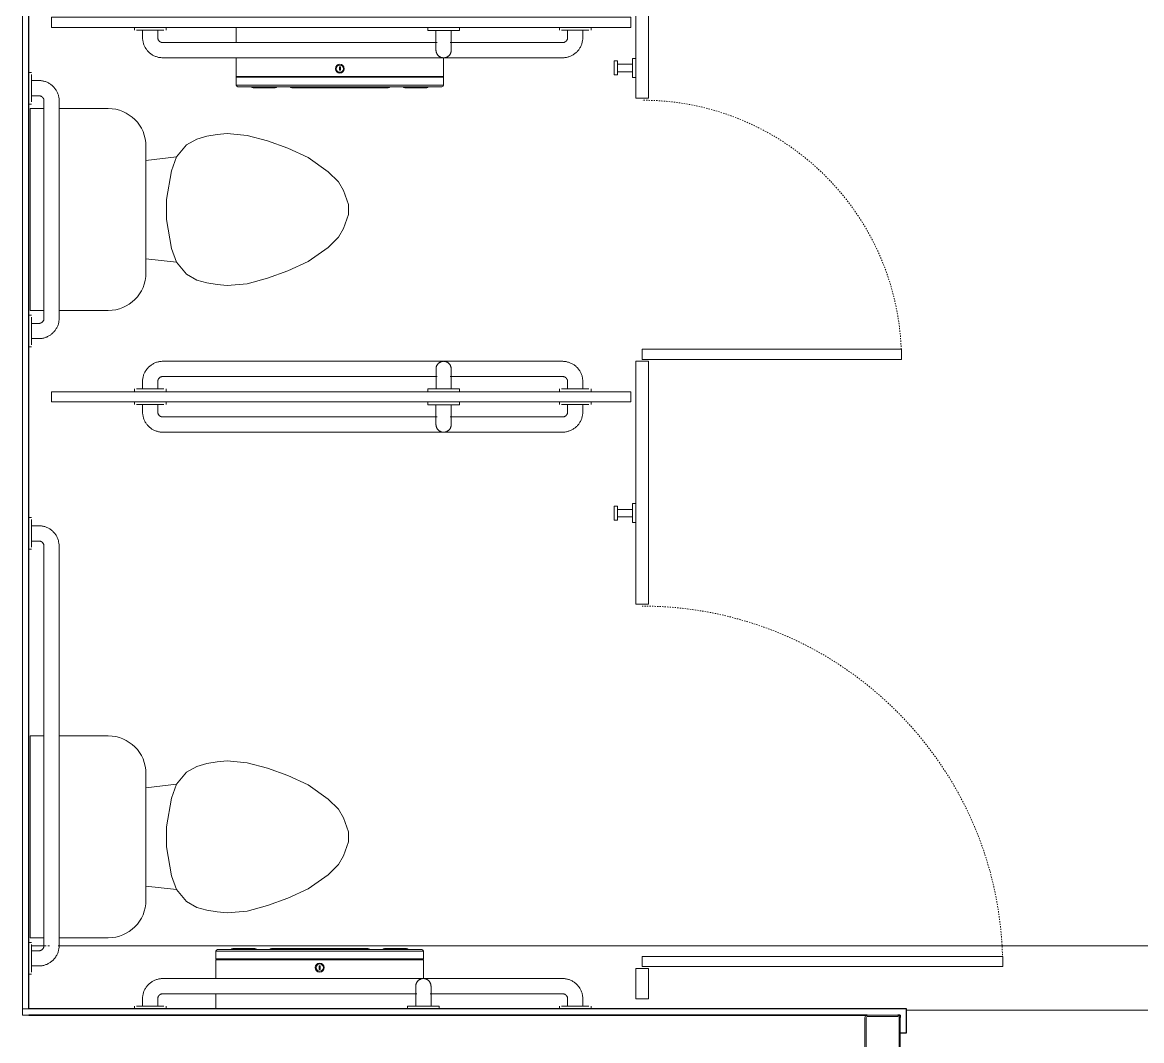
# Model space of a CAD drawing. Header units: inches. Extents: x 25369 to 33161, y -23509 to -20274.
# Drawn here: x 31450.5 to 31561.1, y -22694.4 to -22593.8 of the extents above; entities that cross this region are included whole.
import ezdxf

# ---------------------------------------------------------------- set-up
doc = ezdxf.new("R2010")
doc.units = ezdxf.units.IN
doc.header["$MEASUREMENT"] = 0
doc.linetypes.add('Dash', pattern=[0.25, 0.125, -0.125])
doc.linetypes.add('Dash_2_', pattern=[0.25, 0.125, -0.125])
for name, color, linetype, lineweight in [('A-FLOR', 192, 'Continuous', 9), ('A-GENM', 13, 'Continuous', 9), ('A-WALL', 113, 'Continuous', 9), ('I-WALL', 2, 'Continuous', 9), ('P-SANR-FIXT', 6, 'Continuous', 9), ('Q-SPCQ', 91, 'Continuous', 9), ('Q-SPCQ-HDLN', 91, 'Dash', 9), ('S-COLS', 52, 'Continuous', 9)]:
    doc.layers.add(name, color=color, linetype=linetype, lineweight=lineweight)

# ---------------------------------------------------------------- blocks, each defined once
blk = doc.blocks.new('Toilet-Domestic-3D - Toilet-Domestic-3D-V36-Overall Floor Plan')
at = {"layer": 'P-SANR-FIXT', "color": 7}
for p, q in [((-9.98, 19.48), (9.98, 19.48)), ((-9.98, 18.1), (-9.98, 19.48)), ((9.98, 19.48), (9.98, 18.08)), ((-9.98, 11.75), (-9.98, 16.6)), ((9.98, 16.63), (9.98, 11.75)), ((6.25, 8.02), (-6.25, 8.02)), ((-4.86, 8.02), (-5.21, 5)), ((4.86, 8.02), (5.21, 5)), ((-1, 6), (-3.84, 5.5)), ((1, 6), (-1, 6)), ((3.84, 5.5), (1, 6)), ((-5.21, 5), (-6.4, 4)), ((-3.84, 5.5), (-5.21, 5)), ((5.21, 5), (3.84, 5.5)), ((6.4, 4), (5.21, 5)), ((-6.4, 4), (-6.97, 3)), ((6.97, 3), (6.4, 4)), ((-6.97, 3), (-7.24, 2)), ((7.24, 2), (6.97, 3)), ((-7.24, 2), (-7.41, 1)), ((7.41, 1), (7.24, 2)), ((-7.41, 1), (-7.5, 0)), ((-7.5, 0), (-7.33, -1.99)), ((7.33, -1.99), (7.5, 0)), ((7.5, 0), (7.41, 1)), ((-7.33, -1.99), (-6.79, -4)), ((6.79, -4), (7.33, -1.99)), ((-6.79, -4), (-6.06, -6)), ((6.06, -6), (6.79, -4)), ((-6.06, -6), (-5.13, -8)), ((5.13, -8), (6.06, -6)), ((-5.13, -8), (-3.74, -10)), ((3.74, -10), (5.13, -8)), ((-3.74, -10), (-2.74, -11)), ((-2.74, -11), (-1.87, -11.5)), ((1.87, -11.5), (2.74, -11)), ((2.74, -11), (3.74, -10)), ((-1.87, -11.5), (-0.5, -12)), ((-0.5, -12), (0.5, -12)), ((0.5, -12), (1.87, -11.5))]:
    blk.add_line(p, q, dxfattribs=at)
for centre, start, end in [((-6.25, 11.75), 180, 270), ((6.25, 11.75), 270, 360)]:
    blk.add_arc(centre, 3.73, start, end, dxfattribs=at)
blk = doc.blocks.new('Toilet-Domestic-3D - Toilet-Domestic-3D-V37-Overall Floor Plan')
at = {"layer": 'P-SANR-FIXT', "color": 7}
for p, q in [((-9.98, 19.48), (9.98, 19.48)), ((-9.98, 18.1), (-9.98, 19.48)), ((9.98, 19.48), (9.98, 18.1)), ((-9.98, 11.75), (-9.98, 16.6)), ((9.98, 16.6), (9.98, 11.75)), ((6.25, 8.02), (-6.25, 8.02)), ((-4.86, 8.02), (-5.21, 5)), ((4.86, 8.02), (5.21, 5)), ((-1, 6), (-3.84, 5.5)), ((1, 6), (-1, 6)), ((3.84, 5.5), (1, 6)), ((-5.21, 5), (-6.4, 4)), ((-3.84, 5.5), (-5.21, 5)), ((5.21, 5), (3.84, 5.5)), ((6.4, 4), (5.21, 5)), ((-6.4, 4), (-6.97, 3)), ((6.97, 3), (6.4, 4)), ((-6.97, 3), (-7.24, 2)), ((7.24, 2), (6.97, 3)), ((-7.24, 2), (-7.41, 1)), ((7.41, 1), (7.24, 2)), ((-7.41, 1), (-7.5, 0)), ((-7.5, 0), (-7.33, -1.99)), ((7.33, -1.99), (7.5, 0)), ((7.5, 0), (7.41, 1)), ((-7.33, -1.99), (-6.79, -4)), ((6.79, -4), (7.33, -1.99)), ((-6.79, -4), (-6.06, -6)), ((6.06, -6), (6.79, -4)), ((-6.06, -6), (-5.13, -8)), ((5.13, -8), (6.06, -6)), ((-5.13, -8), (-3.74, -10)), ((3.74, -10), (5.13, -8)), ((-3.74, -10), (-2.74, -11)), ((-2.74, -11), (-1.87, -11.5)), ((1.87, -11.5), (2.74, -11)), ((2.74, -11), (3.74, -10)), ((-1.87, -11.5), (-0.5, -12)), ((-0.5, -12), (0.5, -12)), ((0.5, -12), (1.87, -11.5))]:
    blk.add_line(p, q, dxfattribs=at)
for centre, start, end in [((-6.25, 11.75), 180, 270), ((6.25, 11.75), 270, 360)]:
    blk.add_arc(centre, 3.73, start, end, dxfattribs=at)
blk = doc.blocks.new('817_Grab_Bars - 8170-001420-V41-Overall Floor Plan')
at = {"layer": 'Q-SPCQ', "color": 7}
for p, q in [((25574.77, -22688.3), (25535.27, -22688.3)), ((25533.27, -22690.3), (25533.27, -22691.02)), ((25534.77, -22691.02), (25534.77, -22690.3)), ((25535.27, -22689.8), (25560.36, -22689.8)), ((25561.67, -22689.8), (25574.77, -22689.8)), ((25575.27, -22690.3), (25575.27, -22691.02)), ((25576.77, -22691.02), (25576.77, -22690.3)), ((25532.45, -22691.02), (25532.45, -22691.3)), ((25532.66, -22691.02), (25534.02, -22691.02)), ((25534.02, -22691.02), (25535.37, -22691.02)), ((25535.58, -22691.3), (25535.58, -22691.02)), ((25574.45, -22691.02), (25574.45, -22691.3)), ((25574.66, -22691.02), (25576.02, -22691.02)), ((25576.02, -22691.02), (25577.37, -22691.02)), ((25577.58, -22691.3), (25577.58, -22691.02))]:
    blk.add_line(p, q, dxfattribs=at)
at = {"layer": 'Q-SPCQ', "color": 7, "flags": 128}
for points in [[(25535.27, -22688.3), (25535.19, -22688.3), (25535.11, -22688.31), (25535.03, -22688.32), (25534.95, -22688.33), (25534.87, -22688.34), (25534.79, -22688.36), (25534.71, -22688.38), (25534.64, -22688.4), (25534.56, -22688.43), (25534.49, -22688.46), (25534.41, -22688.49), (25534.34, -22688.53), (25534.27, -22688.57), (25534.2, -22688.61), (25534.14, -22688.65), (25534.07, -22688.7), (25534.01, -22688.75), (25533.95, -22688.8), (25533.89, -22688.85), (25533.83, -22688.91), (25533.78, -22688.97), (25533.72, -22689.03), (25533.67, -22689.09), (25533.63, -22689.16), (25533.58, -22689.22), (25533.54, -22689.29), (25533.5, -22689.36), (25533.47, -22689.43), (25533.43, -22689.5), (25533.4, -22689.58), (25533.37, -22689.65), (25533.35, -22689.73), (25533.33, -22689.81), (25533.31, -22689.88), (25533.29, -22689.96), (25533.28, -22690.04), (25533.27, -22690.12), (25533.27, -22690.2), (25533.27, -22690.28), (25533.27, -22690.3)], [(25576.77, -22690.3), (25576.76, -22690.22), (25576.76, -22690.14), (25576.75, -22690.06), (25576.74, -22689.98), (25576.73, -22689.91), (25576.71, -22689.83), (25576.69, -22689.75), (25576.66, -22689.67), (25576.64, -22689.6), (25576.61, -22689.52), (25576.57, -22689.45), (25576.54, -22689.38), (25576.5, -22689.31), (25576.46, -22689.24), (25576.42, -22689.17), (25576.37, -22689.11), (25576.32, -22689.05), (25576.27, -22688.98), (25576.21, -22688.92), (25576.16, -22688.87), (25576.1, -22688.81), (25576.04, -22688.76), (25575.98, -22688.71), (25575.91, -22688.66), (25575.85, -22688.62), (25575.78, -22688.58), (25575.71, -22688.54), (25575.64, -22688.5), (25575.56, -22688.47), (25575.49, -22688.44), (25575.41, -22688.41), (25575.34, -22688.39), (25575.26, -22688.37), (25575.18, -22688.35), (25575.11, -22688.33), (25575.03, -22688.32), (25574.95, -22688.31), (25574.87, -22688.31), (25574.79, -22688.3), (25574.77, -22688.3)], [(25534.77, -22690.3), (25534.77, -22690.28), (25534.77, -22690.26), (25534.77, -22690.24), (25534.77, -22690.22), (25534.78, -22690.2), (25534.78, -22690.18), (25534.78, -22690.16), (25534.79, -22690.15), (25534.8, -22690.13), (25534.8, -22690.11), (25534.81, -22690.09), (25534.82, -22690.07), (25534.83, -22690.05), (25534.84, -22690.04), (25534.85, -22690.02), (25534.86, -22690), (25534.88, -22689.99), (25534.89, -22689.97), (25534.9, -22689.96), (25534.92, -22689.94), (25534.93, -22689.93), (25534.95, -22689.92), (25534.96, -22689.91), (25534.98, -22689.89), (25535, -22689.88), (25535.01, -22689.87), (25535.03, -22689.86), (25535.05, -22689.85), (25535.07, -22689.84), (25535.08, -22689.84), (25535.1, -22689.83), (25535.12, -22689.82), (25535.14, -22689.82), (25535.16, -22689.81), (25535.18, -22689.81), (25535.2, -22689.81), (25535.22, -22689.8), (25535.24, -22689.8), (25535.26, -22689.8), (25535.27, -22689.8)], [(25574.77, -22689.8), (25574.79, -22689.8), (25574.81, -22689.8), (25574.83, -22689.81), (25574.84, -22689.81), (25574.86, -22689.81), (25574.88, -22689.82), (25574.9, -22689.82), (25574.92, -22689.83), (25574.94, -22689.83), (25574.96, -22689.84), (25574.98, -22689.85), (25575, -22689.86), (25575.01, -22689.87), (25575.03, -22689.88), (25575.05, -22689.89), (25575.06, -22689.9), (25575.08, -22689.91), (25575.09, -22689.93), (25575.11, -22689.94), (25575.12, -22689.95), (25575.14, -22689.97), (25575.15, -22689.98), (25575.16, -22690), (25575.17, -22690.02), (25575.19, -22690.03), (25575.2, -22690.05), (25575.21, -22690.07), (25575.22, -22690.08), (25575.22, -22690.1), (25575.23, -22690.12), (25575.24, -22690.14), (25575.24, -22690.16), (25575.25, -22690.18), (25575.25, -22690.2), (25575.26, -22690.22), (25575.26, -22690.24), (25575.26, -22690.26), (25575.26, -22690.28), (25575.27, -22690.3), (25575.27, -22690.3)]]:
    blk.add_lwpolyline(points, dxfattribs=at)
blk = doc.blocks.new('Dispenser-Toilet_Tissue-Frost_Products_LTD_-Jumbo-169 - Steel-Brushed-Stainless_Steel-V42-Overall Floor Plan')
at = {"layer": 'Q-SPCQ', "color": 10, "lineweight": 13}
for p, q in [((25561.01, -22685.6), (25540.52, -22685.6)), ((25540.52, -22685.6), (25540.52, -22686.37)), ((25542.03, -22685.44), (25540.68, -22685.44)), ((25559.5, -22685.44), (25542.03, -22685.44)), ((25544.36, -22685.34), (25542.19, -22685.34)), ((25545.83, -22685.44), (25544.52, -22685.44)), ((25555.52, -22685.34), (25546.01, -22685.34)), ((25557.01, -22685.44), (25555.7, -22685.44)), ((25559.34, -22685.34), (25557.17, -22685.34)), ((25560.86, -22685.44), (25559.5, -22685.44)), ((25561.01, -22686.37), (25561.01, -22685.6)), ((25540.52, -22686.37), (25540.58, -22686.37)), ((25540.52, -22686.46), (25561.01, -22686.46)), ((25540.52, -22686.46), (25540.52, -22688.31)), ((25540.58, -22686.37), (25560.96, -22686.37)), ((25540.58, -22686.37), (25540.58, -22686.4)), ((25560.96, -22686.4), (25540.58, -22686.4)), ((25550.81, -22687.06), (25550.73, -22687.06)), ((25550.73, -22687.06), (25550.73, -22687.4)), ((25550.81, -22687.4), (25550.81, -22687.06)), ((25560.96, -22686.4), (25560.96, -22686.37)), ((25560.96, -22686.37), (25561.01, -22686.37)), ((25561.01, -22688.33), (25561.01, -22686.46)), ((25550.73, -22687.4), (25550.81, -22687.4)), ((25540.52, -22689.8), (25540.52, -22691.3))]:
    blk.add_line(p, q, dxfattribs=at)
for radius in [0.438, 0.358]:
    blk.add_circle((25550.77, -22687.22), radius, dxfattribs=at)
for centre, radius, start, end in [((25540.68, -22685.6), 0.16, 90, 180), ((25542.19, -22685.52), 0.18, 90, 153.6122), ((25543.74, -22685.46), 0.118, 100.8116, 172.3569), ((25543.74, -22685.49), 0.151, 19.6341, 87.321), ((25543.76, -22685.49), 0.151, 19.6341, 86.8331), ((25543.77, -22685.52), 0.18, 26.3878, 90), ((25544.34, -22685.46), 0.119, 100.0401, 171.5195), ((25544.34, -22685.49), 0.151, 19.6341, 87.321), ((25544.35, -22685.49), 0.151, 19.6341, 87.321), ((25544.36, -22685.52), 0.18, 26.3878, 90), ((25546.01, -22685.56), 0.22, 90, 146.9443), ((25555.52, -22685.56), 0.22, 33.0557, 90), ((25557.17, -22685.52), 0.18, 90, 153.6122), ((25557.18, -22685.49), 0.151, 92.679, 160.3659), ((25557.19, -22685.49), 0.151, 92.679, 160.3659), ((25557.19, -22685.46), 0.119, 8.4805, 79.9599), ((25557.76, -22685.52), 0.18, 90, 153.6084), ((25557.77, -22685.49), 0.151, 93.1667, 160.3726), ((25557.79, -22685.49), 0.151, 92.679, 160.3653), ((25557.79, -22685.46), 0.118, 7.6431, 79.1884), ((25559.34, -22685.52), 0.18, 26.3878, 90), ((25560.85, -22685.6), 0.16, 0, 89.0019), ((25540.58, -22686.46), 0.06, 90, 180), ((25560.95, -22686.46), 0.0601, 0, 87.3185)]:
    blk.add_arc(centre, radius, start, end, dxfattribs=at)
blk = doc.blocks.new('Partition-Floor_Braced-Bradley_Corp-St_Stl-ADA-N_Stalls - ADA _optional_ _ n Standard Stalls-320692-Overall Floor Plan')
at = {"layer": 'Q-SPCQ', "color": 7}
for p, q in [((68.5, -0.88), (67.5, -0.88)), ((67.5, -0.88), (67.5, -58.13)), ((68.5, -58.13), (68.5, -0.88)), ((105.5, -0.88), (104.5, -0.88)), ((104.5, -0.88), (104.5, -58.13)), ((105.5, -58.13), (105.5, -0.88)), ((142.5, -0.88), (141.5, -0.88)), ((141.5, -0.88), (141.5, -58.13)), ((142.5, -58.13), (142.5, -0.88)), ((179.5, -0.88), (178.5, -0.88)), ((178.5, -0.88), (178.5, -58.13)), ((179.5, -58.13), (179.5, -0.88)), ((67.5, -58.13), (68.5, -58.13)), ((104.5, -58.13), (105.5, -58.13)), ((141.5, -58.13), (142.5, -58.13)), ((178.5, -58.13), (179.5, -58.13)), ((11.5, -58.63), (8.5, -58.63)), ((8.5, -58.63), (8.5, -59.88)), ((11.5, -59.88), (11.5, -58.63)), ((12.69, -59.25), (11.69, -59.25)), ((11.69, -59.25), (11.69, -94.87)), ((12.69, -94.87), (12.69, -59.25)), ((71.5, -58.63), (47.5, -58.63)), ((47.5, -58.63), (47.5, -59.88)), ((71.5, -59.88), (71.5, -58.63)), ((72.69, -59.25), (71.69, -59.25)), ((71.69, -59.25), (71.69, -84.87)), ((72.69, -84.87), (72.69, -59.25)), ((97.5, -58.63), (97.5, -59.88)), ((108.5, -58.63), (97.5, -58.63)), ((108.5, -59.88), (108.5, -58.63)), ((109.69, -59.25), (108.69, -59.25)), ((108.69, -59.25), (108.69, -84.87)), ((109.69, -84.87), (109.69, -59.25)), ((134.5, -58.63), (134.5, -59.88)), ((145.5, -58.63), (134.5, -58.63)), ((145.5, -59.88), (145.5, -58.63)), ((146.69, -59.25), (145.69, -59.25)), ((145.69, -59.25), (145.69, -84.87)), ((146.69, -84.87), (146.69, -59.25)), ((180, -58.63), (171.5, -58.63)), ((171.5, -58.63), (171.5, -59.88)), ((180, -59.88), (180, -58.63)), ((8.5, -59.88), (11.5, -59.88)), ((47.5, -59.88), (71.5, -59.88)), ((97.5, -59.88), (108.5, -59.88)), ((134.5, -59.88), (145.5, -59.88)), ((171.5, -59.88), (180, -59.88)), ((71.69, -84.87), (72.69, -84.87)), ((108.69, -84.87), (109.69, -84.87)), ((145.69, -84.87), (146.69, -84.87)), ((11.69, -94.87), (12.69, -94.87))]:
    blk.add_line(p, q, dxfattribs=at)
at = {"layer": 'Q-SPCQ-HDLN', "color": 7, "linetype": 'Dash_2_'}
for centre, radius, start in [((11.69, -59.25), 35.62, 271.7908), ((71.69, -59.25), 25.62, 272.2042), ((108.69, -59.25), 25.62, 272.2042), ((145.69, -59.25), 25.62, 272.2042)]:
    blk.add_arc(centre, radius, start, 360, dxfattribs=at)
blk = doc.blocks.new('817_Grab_Bars - 8170-001420-V45-Overall Floor Plan')
at = {"layer": 'Q-SPCQ', "color": 7}
for p, q in [((25574.77, -22627.3), (25535.27, -22627.3)), ((25533.27, -22629.3), (25533.27, -22630.02)), ((25534.77, -22630.02), (25534.77, -22629.3)), ((25535.27, -22628.8), (25562.36, -22628.8)), ((25563.67, -22628.8), (25574.77, -22628.8)), ((25575.27, -22629.3), (25575.27, -22630.02)), ((25576.77, -22630.02), (25576.77, -22629.3)), ((25532.45, -22630.02), (25532.45, -22630.3)), ((25532.66, -22630.02), (25534.02, -22630.02)), ((25534.02, -22630.02), (25535.37, -22630.02)), ((25535.58, -22630.3), (25535.58, -22630.02)), ((25574.45, -22630.02), (25574.45, -22630.3)), ((25574.66, -22630.02), (25576.02, -22630.02)), ((25576.02, -22630.02), (25577.37, -22630.02)), ((25577.58, -22630.3), (25577.58, -22630.02))]:
    blk.add_line(p, q, dxfattribs=at)
at = {"layer": 'Q-SPCQ', "color": 7, "flags": 128}
for points in [[(25535.27, -22627.3), (25535.19, -22627.3), (25535.11, -22627.31), (25535.03, -22627.32), (25534.95, -22627.33), (25534.87, -22627.34), (25534.79, -22627.36), (25534.71, -22627.38), (25534.64, -22627.4), (25534.56, -22627.43), (25534.49, -22627.46), (25534.41, -22627.49), (25534.34, -22627.53), (25534.27, -22627.57), (25534.2, -22627.61), (25534.14, -22627.65), (25534.07, -22627.7), (25534.01, -22627.75), (25533.95, -22627.8), (25533.89, -22627.85), (25533.83, -22627.91), (25533.78, -22627.97), (25533.72, -22628.03), (25533.67, -22628.09), (25533.63, -22628.16), (25533.58, -22628.22), (25533.54, -22628.29), (25533.5, -22628.36), (25533.47, -22628.43), (25533.43, -22628.5), (25533.4, -22628.58), (25533.37, -22628.65), (25533.35, -22628.73), (25533.33, -22628.81), (25533.31, -22628.88), (25533.29, -22628.96), (25533.28, -22629.04), (25533.27, -22629.12), (25533.27, -22629.2), (25533.27, -22629.28), (25533.27, -22629.3)], [(25576.77, -22629.3), (25576.76, -22629.22), (25576.76, -22629.14), (25576.75, -22629.06), (25576.74, -22628.98), (25576.73, -22628.91), (25576.71, -22628.83), (25576.69, -22628.75), (25576.66, -22628.67), (25576.64, -22628.6), (25576.61, -22628.52), (25576.57, -22628.45), (25576.54, -22628.38), (25576.5, -22628.31), (25576.46, -22628.24), (25576.42, -22628.17), (25576.37, -22628.11), (25576.32, -22628.05), (25576.27, -22627.98), (25576.21, -22627.92), (25576.16, -22627.87), (25576.1, -22627.81), (25576.04, -22627.76), (25575.98, -22627.71), (25575.91, -22627.66), (25575.85, -22627.62), (25575.78, -22627.58), (25575.71, -22627.54), (25575.64, -22627.5), (25575.56, -22627.47), (25575.49, -22627.44), (25575.41, -22627.41), (25575.34, -22627.39), (25575.26, -22627.37), (25575.18, -22627.35), (25575.11, -22627.33), (25575.03, -22627.32), (25574.95, -22627.31), (25574.87, -22627.31), (25574.79, -22627.3), (25574.77, -22627.3)], [(25534.77, -22629.3), (25534.77, -22629.28), (25534.77, -22629.26), (25534.77, -22629.24), (25534.77, -22629.22), (25534.78, -22629.2), (25534.78, -22629.18), (25534.78, -22629.16), (25534.79, -22629.15), (25534.8, -22629.13), (25534.8, -22629.11), (25534.81, -22629.09), (25534.82, -22629.07), (25534.83, -22629.05), (25534.84, -22629.04), (25534.85, -22629.02), (25534.86, -22629), (25534.88, -22628.99), (25534.89, -22628.97), (25534.9, -22628.96), (25534.92, -22628.94), (25534.93, -22628.93), (25534.95, -22628.92), (25534.96, -22628.91), (25534.98, -22628.89), (25535, -22628.88), (25535.01, -22628.87), (25535.03, -22628.86), (25535.05, -22628.85), (25535.07, -22628.84), (25535.08, -22628.84), (25535.1, -22628.83), (25535.12, -22628.82), (25535.14, -22628.82), (25535.16, -22628.81), (25535.18, -22628.81), (25535.2, -22628.81), (25535.22, -22628.8), (25535.24, -22628.8), (25535.26, -22628.8), (25535.27, -22628.8)], [(25574.77, -22628.8), (25574.79, -22628.8), (25574.81, -22628.8), (25574.83, -22628.81), (25574.84, -22628.81), (25574.86, -22628.81), (25574.88, -22628.82), (25574.9, -22628.82), (25574.92, -22628.83), (25574.94, -22628.83), (25574.96, -22628.84), (25574.98, -22628.85), (25575, -22628.86), (25575.01, -22628.87), (25575.03, -22628.88), (25575.05, -22628.89), (25575.06, -22628.9), (25575.08, -22628.91), (25575.09, -22628.93), (25575.11, -22628.94), (25575.12, -22628.95), (25575.14, -22628.97), (25575.15, -22628.98), (25575.16, -22629), (25575.17, -22629.02), (25575.19, -22629.03), (25575.2, -22629.05), (25575.21, -22629.07), (25575.22, -22629.08), (25575.22, -22629.1), (25575.23, -22629.12), (25575.24, -22629.14), (25575.24, -22629.16), (25575.25, -22629.18), (25575.25, -22629.2), (25575.26, -22629.22), (25575.26, -22629.24), (25575.26, -22629.26), (25575.26, -22629.28), (25575.27, -22629.3), (25575.27, -22629.3)]]:
    blk.add_lwpolyline(points, dxfattribs=at)
blk = doc.blocks.new('817_Grab_Bars - 8170-001420-V46-Overall Floor Plan')
at = {"layer": 'Q-SPCQ', "color": 7}
for p, q in [((25532.45, -22631.3), (25532.45, -22631.58)), ((25534.02, -22631.58), (25532.66, -22631.58)), ((25533.27, -22631.58), (25533.27, -22632.3)), ((25535.37, -22631.58), (25534.02, -22631.58)), ((25534.77, -22632.3), (25534.77, -22631.58)), ((25535.58, -22631.58), (25535.58, -22631.3)), ((25574.45, -22631.3), (25574.45, -22631.58)), ((25576.02, -22631.58), (25574.66, -22631.58)), ((25575.27, -22631.58), (25575.27, -22632.3)), ((25577.37, -22631.58), (25576.02, -22631.58)), ((25576.77, -22632.3), (25576.77, -22631.58)), ((25577.58, -22631.58), (25577.58, -22631.3)), ((25562.36, -22632.8), (25535.27, -22632.8)), ((25574.77, -22632.8), (25563.67, -22632.8)), ((25535.27, -22634.3), (25574.77, -22634.3))]:
    blk.add_line(p, q, dxfattribs=at)
at = {"layer": 'Q-SPCQ', "color": 7, "flags": 128}
for points in [[(25533.27, -22632.3), (25533.27, -22632.38), (25533.27, -22632.46), (25533.28, -22632.54), (25533.29, -22632.62), (25533.31, -22632.7), (25533.32, -22632.78), (25533.34, -22632.86), (25533.37, -22632.93), (25533.39, -22633.01), (25533.42, -22633.08), (25533.46, -22633.15), (25533.49, -22633.23), (25533.53, -22633.3), (25533.57, -22633.37), (25533.61, -22633.43), (25533.66, -22633.5), (25533.71, -22633.56), (25533.76, -22633.62), (25533.82, -22633.68), (25533.87, -22633.74), (25533.93, -22633.79), (25533.99, -22633.84), (25534.05, -22633.89), (25534.12, -22633.94), (25534.18, -22633.99), (25534.25, -22634.03), (25534.32, -22634.07), (25534.39, -22634.1), (25534.47, -22634.14), (25534.54, -22634.17), (25534.62, -22634.19), (25534.69, -22634.22), (25534.77, -22634.24), (25534.85, -22634.26), (25534.93, -22634.27), (25535, -22634.29), (25535.08, -22634.29), (25535.16, -22634.3), (25535.24, -22634.3), (25535.27, -22634.3)], [(25535.27, -22632.8), (25535.25, -22632.8), (25535.23, -22632.8), (25535.21, -22632.8), (25535.19, -22632.8), (25535.17, -22632.79), (25535.15, -22632.79), (25535.13, -22632.78), (25535.11, -22632.78), (25535.09, -22632.77), (25535.07, -22632.76), (25535.05, -22632.76), (25535.03, -22632.75), (25535.02, -22632.74), (25535, -22632.73), (25534.98, -22632.72), (25534.97, -22632.7), (25534.95, -22632.69), (25534.94, -22632.68), (25534.92, -22632.67), (25534.91, -22632.65), (25534.89, -22632.64), (25534.88, -22632.62), (25534.87, -22632.61), (25534.86, -22632.59), (25534.84, -22632.57), (25534.83, -22632.56), (25534.82, -22632.54), (25534.82, -22632.52), (25534.81, -22632.5), (25534.8, -22632.48), (25534.79, -22632.47), (25534.79, -22632.45), (25534.78, -22632.43), (25534.78, -22632.41), (25534.77, -22632.39), (25534.77, -22632.37), (25534.77, -22632.35), (25534.77, -22632.33), (25534.77, -22632.31), (25534.77, -22632.3)], [(25574.77, -22634.3), (25574.85, -22634.3), (25574.93, -22634.3), (25575, -22634.29), (25575.08, -22634.28), (25575.16, -22634.26), (25575.24, -22634.25), (25575.32, -22634.22), (25575.39, -22634.2), (25575.47, -22634.17), (25575.54, -22634.14), (25575.62, -22634.11), (25575.69, -22634.08), (25575.76, -22634.04), (25575.83, -22634), (25575.89, -22633.95), (25575.96, -22633.91), (25576.02, -22633.86), (25576.08, -22633.81), (25576.14, -22633.75), (25576.2, -22633.7), (25576.25, -22633.64), (25576.31, -22633.58), (25576.36, -22633.51), (25576.4, -22633.45), (25576.45, -22633.38), (25576.49, -22633.32), (25576.53, -22633.25), (25576.57, -22633.17), (25576.6, -22633.1), (25576.63, -22633.03), (25576.66, -22632.95), (25576.68, -22632.88), (25576.7, -22632.8), (25576.72, -22632.72), (25576.74, -22632.64), (25576.75, -22632.56), (25576.76, -22632.48), (25576.76, -22632.4), (25576.77, -22632.32), (25576.77, -22632.3)], [(25575.27, -22632.3), (25575.26, -22632.32), (25575.26, -22632.34), (25575.26, -22632.36), (25575.26, -22632.38), (25575.26, -22632.4), (25575.25, -22632.42), (25575.25, -22632.44), (25575.24, -22632.46), (25575.23, -22632.48), (25575.23, -22632.5), (25575.22, -22632.52), (25575.21, -22632.53), (25575.2, -22632.55), (25575.19, -22632.57), (25575.18, -22632.59), (25575.17, -22632.6), (25575.15, -22632.62), (25575.14, -22632.63), (25575.13, -22632.65), (25575.11, -22632.66), (25575.1, -22632.68), (25575.08, -22632.69), (25575.07, -22632.7), (25575.05, -22632.71), (25575.04, -22632.72), (25575.02, -22632.73), (25575, -22632.74), (25574.98, -22632.75), (25574.96, -22632.76), (25574.95, -22632.77), (25574.93, -22632.78), (25574.91, -22632.78), (25574.89, -22632.79), (25574.87, -22632.79), (25574.85, -22632.8), (25574.83, -22632.8), (25574.81, -22632.8), (25574.79, -22632.8), (25574.77, -22632.8), (25574.77, -22632.8)]]:
    blk.add_lwpolyline(points, dxfattribs=at)
blk = doc.blocks.new('Dispenser-Toilet_Tissue-Frost_Products_LTD_-Jumbo-169 - Steel-Brushed-Stainless_Steel-V48-Overall Floor Plan')
at = {"layer": 'Q-SPCQ', "color": 10, "lineweight": 13}
for p, q in [((25542.52, -22594.3), (25542.52, -22595.8)), ((25542.52, -22597.3), (25542.52, -22599.14)), ((25563.01, -22599.14), (25563.01, -22597.3)), ((25552.72, -22598.21), (25552.72, -22598.54)), ((25552.81, -22598.21), (25552.72, -22598.21)), ((25552.72, -22598.54), (25552.81, -22598.54)), ((25552.81, -22598.54), (25552.81, -22598.21)), ((25563.01, -22599.14), (25542.52, -22599.14)), ((25542.57, -22599.23), (25542.52, -22599.23)), ((25542.52, -22599.23), (25542.52, -22600)), ((25542.57, -22599.2), (25562.95, -22599.2)), ((25542.57, -22599.2), (25542.57, -22599.23)), ((25562.95, -22599.23), (25542.57, -22599.23)), ((25562.95, -22599.23), (25562.95, -22599.2)), ((25563.01, -22599.23), (25562.95, -22599.23)), ((25563.01, -22600), (25563.01, -22599.23)), ((25542.52, -22600), (25563.01, -22600)), ((25542.67, -22600.16), (25544.03, -22600.16)), ((25544.03, -22600.16), (25561.5, -22600.16)), ((25544.19, -22600.26), (25546.36, -22600.26)), ((25546.52, -22600.16), (25547.83, -22600.16)), ((25548.01, -22600.26), (25557.52, -22600.26)), ((25557.7, -22600.16), (25559.01, -22600.16)), ((25559.17, -22600.26), (25561.34, -22600.26)), ((25561.5, -22600.16), (25562.85, -22600.16))]:
    blk.add_line(p, q, dxfattribs=at)
for radius in [0.438, 0.358]:
    blk.add_circle((25552.76, -22598.38), radius, dxfattribs=at)
for centre, radius, start, end in [((25542.58, -22599.14), 0.0601, 180, 267.3185), ((25562.95, -22599.14), 0.06, 270, 0), ((25542.68, -22600), 0.16, 180, 269.0019), ((25544.19, -22600.08), 0.18, 206.3878, 270), ((25545.74, -22600.15), 0.118, 187.6431, 259.1884), ((25545.74, -22600.11), 0.151, 272.679, 340.3653), ((25545.77, -22600.08), 0.18, 270, 333.6084), ((25545.76, -22600.11), 0.151, 273.1667, 340.3726), ((25546.34, -22600.15), 0.119, 188.4805, 259.9599), ((25546.34, -22600.11), 0.151, 272.679, 340.3659), ((25546.35, -22600.11), 0.151, 272.679, 340.3659), ((25546.36, -22600.08), 0.18, 270, 333.6122), ((25548.01, -22600.04), 0.22, 213.0557, 270), ((25557.52, -22600.04), 0.22, 270, 326.9443), ((25559.17, -22600.08), 0.18, 206.3878, 270), ((25559.18, -22600.11), 0.151, 199.6341, 267.321), ((25559.19, -22600.11), 0.151, 199.6341, 267.321), ((25559.19, -22600.15), 0.119, 280.0401, 351.5195), ((25559.76, -22600.08), 0.18, 206.3878, 270), ((25559.77, -22600.11), 0.151, 199.6341, 266.8331), ((25559.79, -22600.11), 0.151, 199.6341, 267.321), ((25559.79, -22600.15), 0.118, 280.8116, 352.3569), ((25561.34, -22600.08), 0.18, 270, 333.6122), ((25562.85, -22600), 0.16, 270, 0)]:
    blk.add_arc(centre, radius, start, end, dxfattribs=at)
blk = doc.blocks.new('817_Grab_Bars - 8170-001420-V53-Overall Floor Plan')
at = {"layer": 'Q-SPCQ', "color": 7}
for p, q in [((25501.52, -22642.74), (25501.23, -22642.74)), ((25501.23, -22643.55), (25500.52, -22643.55)), ((25501.23, -22644.3), (25501.23, -22642.95)), ((25500.52, -22645.05), (25501.23, -22645.05)), ((25501.23, -22645.66), (25501.23, -22644.3)), ((25498.52, -22645.55), (25498.52, -22685.05)), ((25500.02, -22685.05), (25500.02, -22645.55)), ((25501.23, -22645.87), (25501.52, -22645.87)), ((25501.52, -22684.74), (25501.23, -22684.74)), ((25501.23, -22685.55), (25500.52, -22685.55)), ((25501.23, -22686.3), (25501.23, -22684.95)), ((25500.52, -22687.05), (25501.23, -22687.05)), ((25501.23, -22687.66), (25501.23, -22686.3)), ((25501.23, -22687.87), (25501.52, -22687.87))]:
    blk.add_line(p, q, dxfattribs=at)
at = {"layer": 'Q-SPCQ', "color": 7, "flags": 128}
for points in [[(25500.52, -22643.55), (25500.44, -22643.55), (25500.36, -22643.56), (25500.28, -22643.57), (25500.2, -22643.58), (25500.12, -22643.59), (25500.04, -22643.61), (25499.96, -22643.63), (25499.89, -22643.65), (25499.81, -22643.68), (25499.74, -22643.71), (25499.66, -22643.74), (25499.59, -22643.78), (25499.52, -22643.82), (25499.45, -22643.86), (25499.39, -22643.9), (25499.32, -22643.95), (25499.26, -22644), (25499.2, -22644.05), (25499.14, -22644.1), (25499.08, -22644.16), (25499.03, -22644.22), (25498.97, -22644.28), (25498.92, -22644.34), (25498.88, -22644.41), (25498.83, -22644.47), (25498.79, -22644.54), (25498.75, -22644.61), (25498.72, -22644.68), (25498.68, -22644.75), (25498.65, -22644.83), (25498.62, -22644.9), (25498.6, -22644.98), (25498.58, -22645.06), (25498.56, -22645.13), (25498.54, -22645.21), (25498.53, -22645.29), (25498.52, -22645.37), (25498.52, -22645.45), (25498.52, -22645.53), (25498.52, -22645.55)], [(25500.02, -22645.55), (25500.02, -22645.53), (25500.02, -22645.51), (25500.02, -22645.49), (25500.02, -22645.47), (25500.03, -22645.45), (25500.03, -22645.43), (25500.03, -22645.41), (25500.04, -22645.4), (25500.05, -22645.38), (25500.05, -22645.36), (25500.06, -22645.34), (25500.07, -22645.32), (25500.08, -22645.3), (25500.09, -22645.29), (25500.1, -22645.27), (25500.11, -22645.25), (25500.13, -22645.24), (25500.14, -22645.22), (25500.15, -22645.21), (25500.17, -22645.19), (25500.18, -22645.18), (25500.2, -22645.17), (25500.21, -22645.16), (25500.23, -22645.14), (25500.25, -22645.13), (25500.26, -22645.12), (25500.28, -22645.11), (25500.3, -22645.1), (25500.32, -22645.09), (25500.33, -22645.09), (25500.35, -22645.08), (25500.37, -22645.07), (25500.39, -22645.07), (25500.41, -22645.06), (25500.43, -22645.06), (25500.45, -22645.06), (25500.47, -22645.05), (25500.49, -22645.05), (25500.51, -22645.05), (25500.52, -22645.05)], [(25498.52, -22685.05), (25498.52, -22685.13), (25498.52, -22685.21), (25498.53, -22685.29), (25498.54, -22685.37), (25498.56, -22685.45), (25498.57, -22685.53), (25498.59, -22685.61), (25498.62, -22685.68), (25498.64, -22685.76), (25498.67, -22685.83), (25498.71, -22685.9), (25498.74, -22685.98), (25498.78, -22686.05), (25498.82, -22686.12), (25498.86, -22686.18), (25498.91, -22686.25), (25498.96, -22686.31), (25499.01, -22686.37), (25499.07, -22686.43), (25499.12, -22686.49), (25499.18, -22686.54), (25499.24, -22686.59), (25499.3, -22686.64), (25499.37, -22686.69), (25499.43, -22686.74), (25499.5, -22686.78), (25499.57, -22686.82), (25499.64, -22686.85), (25499.72, -22686.89), (25499.79, -22686.92), (25499.87, -22686.94), (25499.94, -22686.97), (25500.02, -22686.99), (25500.1, -22687.01), (25500.18, -22687.02), (25500.25, -22687.04), (25500.33, -22687.04), (25500.41, -22687.05), (25500.49, -22687.05), (25500.52, -22687.05)], [(25500.52, -22685.55), (25500.5, -22685.55), (25500.48, -22685.55), (25500.46, -22685.55), (25500.44, -22685.55), (25500.42, -22685.54), (25500.4, -22685.54), (25500.38, -22685.53), (25500.36, -22685.53), (25500.34, -22685.52), (25500.32, -22685.51), (25500.3, -22685.51), (25500.28, -22685.5), (25500.27, -22685.49), (25500.25, -22685.48), (25500.23, -22685.47), (25500.22, -22685.45), (25500.2, -22685.44), (25500.19, -22685.43), (25500.17, -22685.42), (25500.16, -22685.4), (25500.14, -22685.39), (25500.13, -22685.37), (25500.12, -22685.36), (25500.11, -22685.34), (25500.09, -22685.32), (25500.08, -22685.31), (25500.07, -22685.29), (25500.07, -22685.27), (25500.06, -22685.25), (25500.05, -22685.23), (25500.04, -22685.22), (25500.04, -22685.2), (25500.03, -22685.18), (25500.03, -22685.16), (25500.02, -22685.14), (25500.02, -22685.12), (25500.02, -22685.1), (25500.02, -22685.08), (25500.02, -22685.06), (25500.02, -22685.05)]]:
    blk.add_lwpolyline(points, dxfattribs=at)
blk = doc.blocks.new('817_Grab_Bars - 8170-001240-25748-Overall Floor Plan')
at = {"layer": 'Q-SPCQ', "color": 7}
for p, q in [((25395.61, -22755.55), (25394.89, -22755.55)), ((25395.89, -22754.73), (25395.61, -22754.73)), ((25395.61, -22756.3), (25395.61, -22754.94)), ((25395.61, -22757.65), (25395.61, -22756.3)), ((25392.89, -22757.55), (25392.89, -22779.05)), ((25394.39, -22779.05), (25394.39, -22757.55)), ((25394.89, -22757.05), (25395.61, -22757.05)), ((25395.61, -22757.86), (25395.89, -22757.86)), ((25395.89, -22778.73), (25395.61, -22778.73)), ((25395.61, -22780.3), (25395.61, -22778.94)), ((25395.61, -22779.55), (25394.89, -22779.55)), ((25394.89, -22781.05), (25395.61, -22781.05)), ((25395.61, -22781.65), (25395.61, -22780.3)), ((25395.61, -22781.86), (25395.89, -22781.86))]:
    blk.add_line(p, q, dxfattribs=at)
at = {"layer": 'Q-SPCQ', "color": 7, "flags": 128}
for points in [[(25394.89, -22755.55), (25394.81, -22755.55), (25394.73, -22755.55), (25394.65, -22755.56), (25394.57, -22755.57), (25394.49, -22755.59), (25394.41, -22755.6), (25394.34, -22755.62), (25394.26, -22755.65), (25394.19, -22755.68), (25394.11, -22755.7), (25394.04, -22755.74), (25393.97, -22755.77), (25393.9, -22755.81), (25393.83, -22755.85), (25393.76, -22755.9), (25393.7, -22755.94), (25393.63, -22755.99), (25393.57, -22756.04), (25393.51, -22756.1), (25393.46, -22756.15), (25393.4, -22756.21), (25393.35, -22756.27), (25393.3, -22756.34), (25393.25, -22756.4), (25393.21, -22756.47), (25393.17, -22756.53), (25393.13, -22756.6), (25393.09, -22756.68), (25393.06, -22756.75), (25393.03, -22756.82), (25393, -22756.9), (25392.97, -22756.97), (25392.95, -22757.05), (25392.93, -22757.13), (25392.92, -22757.21), (25392.91, -22757.29), (25392.9, -22757.37), (25392.89, -22757.45), (25392.89, -22757.53), (25392.89, -22757.55)], [(25394.39, -22757.55), (25394.39, -22757.53), (25394.39, -22757.51), (25394.39, -22757.49), (25394.4, -22757.47), (25394.4, -22757.45), (25394.4, -22757.43), (25394.41, -22757.41), (25394.42, -22757.39), (25394.42, -22757.37), (25394.43, -22757.35), (25394.44, -22757.33), (25394.45, -22757.32), (25394.46, -22757.3), (25394.47, -22757.28), (25394.48, -22757.26), (25394.49, -22757.25), (25394.5, -22757.23), (25394.51, -22757.22), (25394.53, -22757.2), (25394.54, -22757.19), (25394.56, -22757.17), (25394.57, -22757.16), (25394.59, -22757.15), (25394.6, -22757.14), (25394.62, -22757.13), (25394.64, -22757.12), (25394.65, -22757.11), (25394.67, -22757.1), (25394.69, -22757.09), (25394.71, -22757.08), (25394.73, -22757.07), (25394.75, -22757.07), (25394.77, -22757.06), (25394.79, -22757.06), (25394.81, -22757.05), (25394.83, -22757.05), (25394.84, -22757.05), (25394.86, -22757.05), (25394.88, -22757.05), (25394.89, -22757.05)], [(25392.89, -22779.05), (25392.89, -22779.13), (25392.9, -22779.21), (25392.9, -22779.29), (25392.92, -22779.37), (25392.93, -22779.44), (25392.95, -22779.52), (25392.97, -22779.6), (25392.99, -22779.68), (25393.02, -22779.75), (25393.05, -22779.83), (25393.08, -22779.9), (25393.12, -22779.97), (25393.15, -22780.04), (25393.2, -22780.11), (25393.24, -22780.18), (25393.29, -22780.24), (25393.34, -22780.3), (25393.39, -22780.37), (25393.44, -22780.42), (25393.5, -22780.48), (25393.56, -22780.54), (25393.62, -22780.59), (25393.68, -22780.64), (25393.74, -22780.69), (25393.81, -22780.73), (25393.88, -22780.77), (25393.95, -22780.81), (25394.02, -22780.85), (25394.09, -22780.88), (25394.17, -22780.91), (25394.24, -22780.94), (25394.32, -22780.96), (25394.39, -22780.98), (25394.47, -22781), (25394.55, -22781.02), (25394.63, -22781.03), (25394.71, -22781.04), (25394.79, -22781.04), (25394.87, -22781.05), (25394.89, -22781.05)], [(25394.89, -22779.55), (25394.87, -22779.55), (25394.85, -22779.55), (25394.83, -22779.54), (25394.81, -22779.54), (25394.79, -22779.54), (25394.77, -22779.53), (25394.75, -22779.53), (25394.73, -22779.52), (25394.71, -22779.51), (25394.7, -22779.51), (25394.68, -22779.5), (25394.66, -22779.49), (25394.64, -22779.48), (25394.62, -22779.47), (25394.61, -22779.46), (25394.59, -22779.45), (25394.58, -22779.44), (25394.56, -22779.42), (25394.55, -22779.41), (25394.53, -22779.4), (25394.52, -22779.38), (25394.5, -22779.37), (25394.49, -22779.35), (25394.48, -22779.33), (25394.47, -22779.32), (25394.46, -22779.3), (25394.45, -22779.28), (25394.44, -22779.26), (25394.43, -22779.25), (25394.42, -22779.23), (25394.42, -22779.21), (25394.41, -22779.19), (25394.41, -22779.17), (25394.4, -22779.15), (25394.4, -22779.13), (25394.39, -22779.11), (25394.39, -22779.09), (25394.39, -22779.07), (25394.39, -22779.05), (25394.39, -22779.05)]]:
    blk.add_lwpolyline(points, dxfattribs=at)
blk = doc.blocks.new('817_Grab_Bars - 8170-001180-25756-Overall Floor Plan')
at = {"layer": 'Q-SPCQ', "color": 7}
for p, q in [((25461.77, -22690.3), (25461.77, -22691.02)), ((25461.77, -22690.3), (25461.77, -22691.02)), ((25463.27, -22691.02), (25463.27, -22690.3)), ((25463.27, -22691.02), (25463.27, -22690.3)), ((25460.95, -22691.02), (25460.95, -22691.3)), ((25460.95, -22691.02), (25460.95, -22691.3)), ((25460.95, -22691.02), (25464.08, -22691.02)), ((25461.16, -22691.02), (25460.95, -22691.02)), ((25460.95, -22691.02), (25461.16, -22691.02)), ((25461.16, -22691.02), (25460.95, -22691.02)), ((25464.08, -22691.3), (25464.08, -22691.02)), ((25464.08, -22691.3), (25464.08, -22691.02))]:
    blk.add_line(p, q, dxfattribs=at)
at = {"layer": 'Q-SPCQ', "color": 7, "flags": 128}
for points in [[(25461.77, -22689.05), (25461.77, -22689.02), (25461.77, -22688.99), (25461.77, -22688.96), (25461.77, -22688.93), (25461.78, -22688.9), (25461.79, -22688.87), (25461.79, -22688.85), (25461.8, -22688.82), (25461.81, -22688.79), (25461.82, -22688.76), (25461.84, -22688.73), (25461.85, -22688.71), (25461.86, -22688.68), (25461.88, -22688.65), (25461.9, -22688.63), (25461.91, -22688.6), (25461.93, -22688.58), (25461.95, -22688.56), (25461.97, -22688.54), (25461.99, -22688.51), (25462.01, -22688.49), (25462.04, -22688.47), (25462.06, -22688.46), (25462.09, -22688.44), (25462.11, -22688.42), (25462.14, -22688.41), (25462.16, -22688.39), (25462.19, -22688.38), (25462.22, -22688.37), (25462.24, -22688.35), (25462.27, -22688.34), (25462.3, -22688.33), (25462.33, -22688.33), (25462.36, -22688.32), (25462.39, -22688.31), (25462.42, -22688.31), (25462.45, -22688.31), (25462.48, -22688.3), (25462.51, -22688.3), (25462.52, -22688.3)], [(25461.77, -22689.05), (25461.77, -22689.05), (25461.77, -22689.06), (25461.77, -22689.06), (25461.77, -22689.07), (25461.77, -22689.08), (25461.77, -22689.09), (25461.77, -22689.1), (25461.77, -22689.12), (25461.77, -22689.13), (25461.77, -22689.15), (25461.77, -22689.17), (25461.77, -22689.19), (25461.77, -22689.22), (25461.77, -22689.24), (25461.77, -22689.27), (25461.77, -22689.3), (25461.77, -22689.33), (25461.77, -22689.36), (25461.77, -22689.4), (25461.77, -22689.43), (25461.77, -22689.47), (25461.77, -22689.51), (25461.77, -22689.55), (25461.77, -22689.59), (25461.77, -22689.63), (25461.77, -22689.67), (25461.77, -22689.71), (25461.77, -22689.76), (25461.77, -22689.8), (25461.77, -22689.85), (25461.77, -22689.9), (25461.77, -22689.94), (25461.77, -22689.99), (25461.77, -22690.04), (25461.77, -22690.09), (25461.77, -22690.14), (25461.77, -22690.19), (25461.77, -22690.24), (25461.77, -22690.29), (25461.77, -22690.3)], [(25461.77, -22690.3), (25461.77, -22690.25), (25461.77, -22690.2), (25461.77, -22690.15), (25461.77, -22690.1), (25461.77, -22690.05), (25461.77, -22690.01), (25461.77, -22689.96), (25461.77, -22689.91), (25461.77, -22689.86), (25461.77, -22689.82), (25461.77, -22689.77), (25461.77, -22689.73), (25461.77, -22689.68), (25461.77, -22689.64), (25461.77, -22689.6), (25461.77, -22689.56), (25461.77, -22689.52), (25461.77, -22689.48), (25461.77, -22689.44), (25461.77, -22689.41), (25461.77, -22689.37), (25461.77, -22689.34), (25461.77, -22689.31), (25461.77, -22689.28), (25461.77, -22689.25), (25461.77, -22689.22), (25461.77, -22689.2), (25461.77, -22689.18), (25461.77, -22689.16), (25461.77, -22689.14), (25461.77, -22689.12), (25461.77, -22689.11), (25461.77, -22689.09), (25461.77, -22689.08), (25461.77, -22689.07), (25461.77, -22689.06), (25461.77, -22689.06), (25461.77, -22689.05), (25461.77, -22689.05)], [(25462.52, -22688.3), (25462.55, -22688.3), (25462.58, -22688.31), (25462.61, -22688.31), (25462.63, -22688.31), (25462.66, -22688.32), (25462.69, -22688.32), (25462.72, -22688.33), (25462.75, -22688.34), (25462.78, -22688.35), (25462.81, -22688.36), (25462.83, -22688.37), (25462.86, -22688.39), (25462.89, -22688.4), (25462.91, -22688.42), (25462.94, -22688.43), (25462.96, -22688.45), (25462.99, -22688.47), (25463.01, -22688.49), (25463.03, -22688.51), (25463.05, -22688.53), (25463.07, -22688.55), (25463.09, -22688.57), (25463.11, -22688.6), (25463.13, -22688.62), (25463.15, -22688.65), (25463.16, -22688.67), (25463.18, -22688.7), (25463.19, -22688.73), (25463.2, -22688.75), (25463.21, -22688.78), (25463.22, -22688.81), (25463.23, -22688.84), (25463.24, -22688.87), (25463.25, -22688.9), (25463.25, -22688.93), (25463.26, -22688.95), (25463.26, -22688.98), (25463.26, -22689.01), (25463.27, -22689.04), (25463.27, -22689.05)], [(25463.27, -22690.3), (25463.27, -22690.25), (25463.27, -22690.2), (25463.27, -22690.15), (25463.27, -22690.1), (25463.27, -22690.05), (25463.27, -22690.01), (25463.27, -22689.96), (25463.27, -22689.91), (25463.27, -22689.86), (25463.27, -22689.82), (25463.27, -22689.77), (25463.27, -22689.73), (25463.27, -22689.68), (25463.27, -22689.64), (25463.27, -22689.6), (25463.27, -22689.56), (25463.27, -22689.52), (25463.27, -22689.48), (25463.27, -22689.44), (25463.27, -22689.41), (25463.27, -22689.37), (25463.27, -22689.34), (25463.27, -22689.31), (25463.27, -22689.28), (25463.27, -22689.25), (25463.27, -22689.22), (25463.27, -22689.2), (25463.27, -22689.18), (25463.27, -22689.16), (25463.27, -22689.14), (25463.27, -22689.12), (25463.27, -22689.11), (25463.27, -22689.09), (25463.27, -22689.08), (25463.27, -22689.07), (25463.27, -22689.06), (25463.27, -22689.06), (25463.27, -22689.05), (25463.27, -22689.05)], [(25463.27, -22689.05), (25463.27, -22689.05), (25463.27, -22689.06), (25463.27, -22689.06), (25463.27, -22689.07), (25463.27, -22689.08), (25463.27, -22689.09), (25463.27, -22689.1), (25463.27, -22689.12), (25463.27, -22689.13), (25463.27, -22689.15), (25463.27, -22689.17), (25463.27, -22689.19), (25463.27, -22689.22), (25463.27, -22689.24), (25463.27, -22689.27), (25463.27, -22689.3), (25463.27, -22689.33), (25463.27, -22689.36), (25463.27, -22689.4), (25463.27, -22689.43), (25463.27, -22689.47), (25463.27, -22689.51), (25463.27, -22689.55), (25463.27, -22689.59), (25463.27, -22689.63), (25463.27, -22689.67), (25463.27, -22689.71), (25463.27, -22689.76), (25463.27, -22689.8), (25463.27, -22689.85), (25463.27, -22689.9), (25463.27, -22689.94), (25463.27, -22689.99), (25463.27, -22690.04), (25463.27, -22690.09), (25463.27, -22690.14), (25463.27, -22690.19), (25463.27, -22690.24), (25463.27, -22690.29), (25463.27, -22690.3)]]:
    blk.add_lwpolyline(points, dxfattribs=at)
blk = doc.blocks.new('Robe_hook_5552 - Coat_hook_5552-V56-Overall Floor Plan')
at = {"layer": 'A-GENM', "color": 7}
for p, q in [((-0.94, 0), (-0.94, -0.35)), ((-0.94, -0.35), (0.94, -0.35)), ((-0.37, -1.81), (-0.37, -0.35)), ((0.38, -1.81), (0.38, -0.35)), ((0.94, -0.35), (0.94, 0)), ((-0.69, -2.16), (-0.69, -1.81)), ((-0.69, -1.81), (0.69, -1.81)), ((0.69, -2.16), (-0.69, -2.16)), ((0.69, -1.81), (0.69, -2.16))]:
    blk.add_line(p, q, dxfattribs=at)
blk = doc.blocks.new('Shower Tile Threshold - Shower Tile Threshold-V57-Overall Floor Plan')
at = {"layer": 'A-GENM', "color": 7}
blk.add_line((-35.125, -6), (11.375, -6), dxfattribs=at)
blk = doc.blocks.new('HSS-Hollow Structural Section-Column - HSS3-1_2X3-1_2X1_8-V71-Overall Floor Plan')
at = {"layer": 'S-COLS', "color": 170, "lineweight": 15}
for p, q in [((-1.75, 1.518), (-1.75, -1.518)), ((-1.634, -1.518), (-1.634, 1.518)), ((1.518, 1.75), (-1.518, 1.75)), ((-1.518, 1.634), (1.518, 1.634)), ((1.634, 1.518), (1.634, -1.518)), ((1.75, -1.518), (1.75, 1.518)), ((1.518, -1.634), (-1.518, -1.634)), ((-1.518, -1.75), (1.518, -1.75))]:
    blk.add_line(p, q, dxfattribs=at)
for centre, radius, start, end in [((-1.518, 1.518), 0.232, 90, 180), ((-1.518, 1.518), 0.116, 90, 180), ((1.518, 1.518), 0.232, 360, 90), ((1.518, 1.518), 0.116, 0, 90), ((-1.518, -1.518), 0.232, 180, 270), ((-1.518, -1.518), 0.116, 180, 270), ((1.518, -1.518), 0.232, 270, 360), ((1.518, -1.518), 0.116, 270, 360)]:
    blk.add_arc(centre, radius, start, end, dxfattribs=at)
blk = doc.blocks.new('Locker Rooms and Restrooms_rvt-2-Overall Floor Plan')
at = {"layer": 'A-WALL', "color": 7}
for p, q in [((25521.39, -22435.18), (25521.39, -22691.3)), ((25521.39, -22691.3), (25521.39, -22691.93)), ((25521.39, -22691.3), (25522.02, -22691.3)), ((25521.39, -22691.93), (25521.39, -22691.3)), ((25522.02, -22691.93), (25521.39, -22691.93)), ((25521.39, -22691.93), (25522.02, -22691.93))]:
    blk.add_line(p, q, dxfattribs=at)
at = {"layer": 'I-WALL', "color": 250, "lineweight": 25}
for p, q in [((25522.02, -22691.3), (25522.02, -22435.18)), ((25608.14, -22691.3), (25522.02, -22691.3)), ((25608.77, -22691.3), (25608.14, -22691.3)), ((25608.77, -22693.68), (25608.77, -22691.3)), ((25604.87, -22691.93), (25522.02, -22691.93)), ((25522.02, -22691.93), (25604.87, -22691.93)), ((25608.14, -22691.93), (25607.91, -22691.93)), ((25607.91, -22691.93), (25608.14, -22691.93)), ((25608.14, -22692.16), (25608.14, -22691.93)), ((25608.14, -22691.93), (25608.14, -22692.16)), ((25608.14, -22693.68), (25608.77, -22693.68))]:
    blk.add_line(p, q, dxfattribs=at)
at = {"lineweight": 9}
for name, p, rotation in [('Partition-Floor_Braced-Bradley_Corp-St_Stl-ADA-N_Stalls - ADA _optional_ _ n Standard Stalls-320692-Overall Floor Plan', (25523.39, -22698.8), 90.00000000000044), ('817_Grab_Bars - 8170-001180-25756-Overall Floor Plan', (51025.53, -45285.61), 180), ('Robe_hook_5552 - Coat_hook_5552-V56-Overall Floor Plan', (25582.02, -22598.3), 269.9999999999997), ('817_Grab_Bars - 8170-001240-25748-Overall Floor Plan', (50917.91, -45380.6), 180), ('Toilet-Domestic-3D - Toilet-Domestic-3D-V37-Overall Floor Plan', (25541.62, -22612.3), 89.99999999999991), ('817_Grab_Bars - 8170-001180-25756-Overall Floor Plan', (51025.53, -45322.61), 180), ('Robe_hook_5552 - Coat_hook_5552-V56-Overall Floor Plan', (25582.02, -22642.3), 269.9999999999997), ('817_Grab_Bars - 8170-001420-V53-Overall Floor Plan', (51023.53, -45330.61), 180), ('Toilet-Domestic-3D - Toilet-Domestic-3D-V36-Overall Floor Plan', (25541.62, -22674.3), 89.99999999999991), ('Shower Tile Threshold - Shower Tile Threshold-V57-Overall Floor Plan', (25620.14, -22697.43), 180)]:
    blk.add_blockref(name, p, dxfattribs=dict(at, rotation=rotation))
for name, p in [('817_Grab_Bars - 8170-001420-V46-Overall Floor Plan', (0, 37)), ('Dispenser-Toilet_Tissue-Frost_Products_LTD_-Jumbo-169 - Steel-Brushed-Stainless_Steel-V48-Overall Floor Plan', (0, 0)), ('817_Grab_Bars - 8170-001420-V45-Overall Floor Plan', (0, 0)), ('817_Grab_Bars - 8170-001180-25756-Overall Floor Plan', (100.5, 61)), ('817_Grab_Bars - 8170-001420-V46-Overall Floor Plan', (0, 0)), ('Dispenser-Toilet_Tissue-Frost_Products_LTD_-Jumbo-169 - Steel-Brushed-Stainless_Steel-V42-Overall Floor Plan', (0, 0)), ('817_Grab_Bars - 8170-001420-V41-Overall Floor Plan', (0, 0)), ('817_Grab_Bars - 8170-001180-25756-Overall Floor Plan', (98.5, 0)), ('HSS-Hollow Structural Section-Column - HSS3-1_2X3-1_2X1_8-V71-Overall Floor Plan', (25606.39, -22693.68))]:
    blk.add_blockref(name, p, dxfattribs=at)
blk = doc.blocks.new('Struct_Xcel_Sports Complex_rvt-2-Overall Floor Plan')
at = {"layer": 'A-FLOR', "color": 7}
for p, q in [((25522.3, -22685.08), (25523.74, -22685.08)), ((25523.9, -22685.08), (25524.06, -22685.08)), ((25524.91, -22685.08), (25737.27, -22685.08))]:
    blk.add_line(p, q, dxfattribs=at)

msp = doc.modelspace()

# ---------------------------------------------------------------- block references
at = {"lineweight": 5}
for name in ['Struct_Xcel_Sports Complex_rvt-2-Overall Floor Plan', 'Locker Rooms and Restrooms_rvt-2-Overall Floor Plan']:
    msp.add_blockref(name, (5929.13, 0), dxfattribs=at)

doc.saveas('drawing.dxf')
